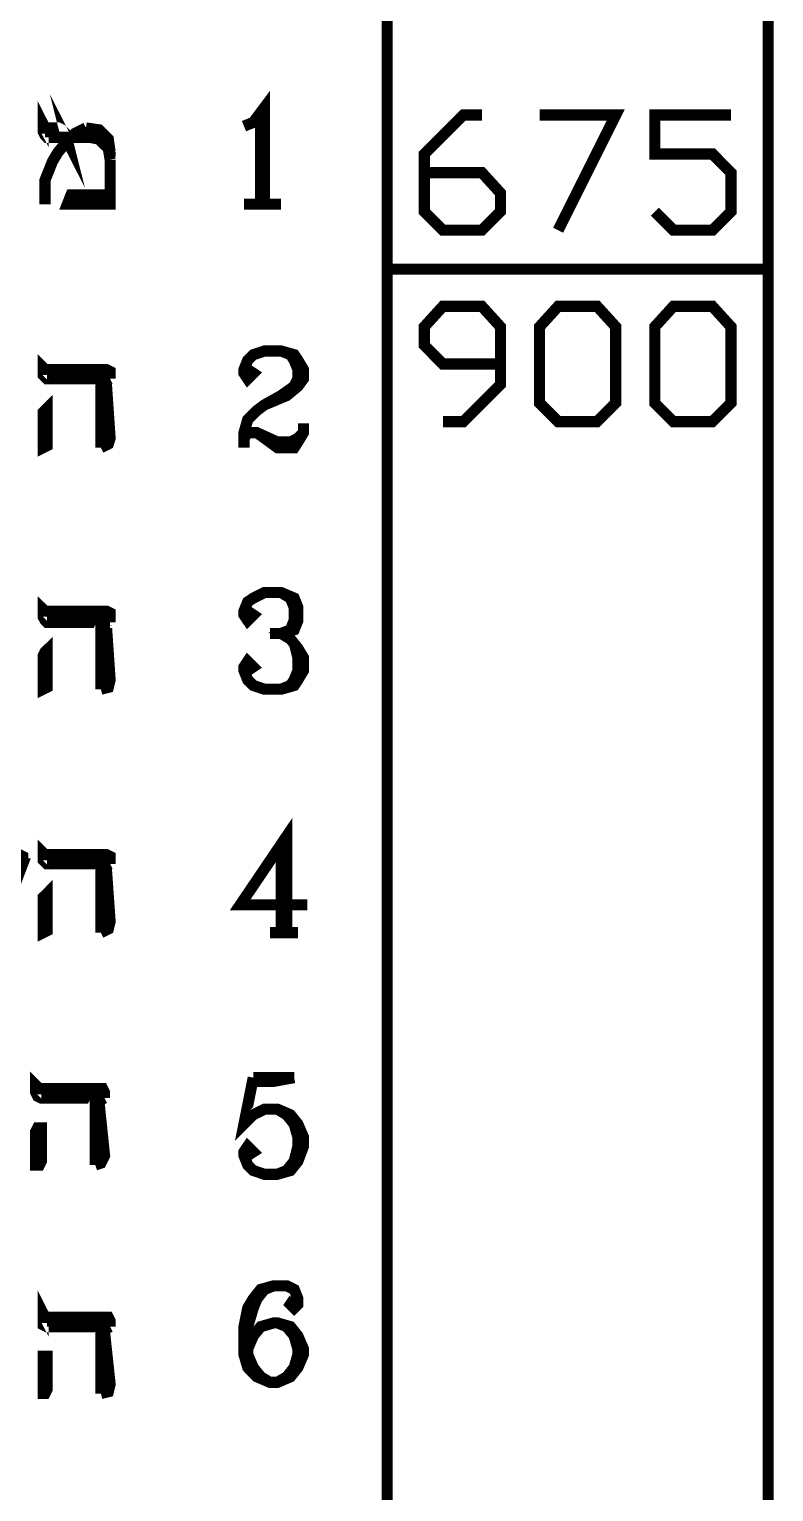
# Model space of a CAD drawing. Extents: x -6935 to 6681, y -4073 to 3778.
# Drawn here: x 6288 to 6681, y -3541 to -2770 of the extents above; entities that cross this region are included whole.
import ezdxf

# ---------------------------------------------------------------- set-up
doc = ezdxf.new("R2010")
doc.units = 0
doc.header["$MEASUREMENT"] = 0

# ---------------------------------------------------------------- blocks, each defined once
blk = doc.blocks.new('Map')
at = {"color": 0, "const_width": 0.01}
for points in [[(17.923294, 0), (17.923294, 13.33501), (0, 13.33501), (0, 0), (17.923294, 0)], [(17.58166, 0.34169), (17.58166, 12.99331), (0.3433, 12.99331), (0.3433, 0.34169), (17.58166, 0.34169)], [(17.58166, 0.34169), (17.58166, 12.99331), (0.3433, 12.99331), (0.3433, 0.34169), (17.58166, 0.34169)], [(17.294985, 2.11002), (17.293303, 2.11333), (17.276647, 2.11333), (17.274965, 2.11501), (17.273283, 2.11833), (17.273283, 2.125), (17.274965, 2.12169), (17.286629, 2.12169), (17.289993, 2.12001), (17.293303, 2.1167), (17.294985, 2.11002)], [(17.734981, 1.85834), (17.718324, 1.875), (17.718324, 1.94336), (17.734981, 1.96169), (17.769974, 1.96169), (17.786629, 1.94336), (17.786629, 1.875), (17.769974, 1.85834), (17.734981, 1.85834)], [(17.838279, 1.85834), (17.821622, 1.875), (17.821622, 1.94336), (17.838279, 1.96169), (17.873326, 1.96169), (17.889982, 1.94336), (17.889982, 1.875), (17.873326, 1.85834), (17.838279, 1.85834)], [(17.276647, 1.87001), (17.276647, 1.83669), (17.273283, 1.83501), (17.273283, 1.8667), (17.274965, 1.86833), (17.276647, 1.87001)], [(17.276647, 1.65332), (17.276647, 1.62001), (17.273283, 1.61833), (17.273283, 1.64833), (17.274965, 1.65169), (17.276647, 1.65332)], [(17.276647, 1.43501), (17.276647, 1.40169), (17.273283, 1.40001), (17.273283, 1.43169), (17.274965, 1.43332), (17.276647, 1.43501)], [(17.271656, 1.22498), (17.271656, 1.19498), (17.269974, 1.19168), (17.26661, 1.19168), (17.26661, 1.22168), (17.268292, 1.22498), (17.271656, 1.22498)], [(17.276647, 1.02002), (17.276647, 0.99001), (17.274965, 0.98665), (17.273283, 0.98665), (17.273283, 1.02002), (17.276647, 1.02002)]]:
    blk.add_lwpolyline(points, close=True, dxfattribs=at)
for points in [[(17.453296, 2.12332), (17.461651, 2.12668), (17.471633, 2.14002), (17.471633, 2.05333)], [(17.468324, 2.13504), (17.468324, 2.05333)], [(17.614971, 2.08165), (17.666621, 2.08165), (17.683276, 2.06337), (17.683276, 2.04666), (17.666621, 2.03), (17.631626, 2.03), (17.614971, 2.04666), (17.614971, 2.09836), (17.649965, 2.13336), (17.666621, 2.13336)], [(17.718324, 2.13336), (17.786629, 2.13336), (17.734981, 2.03)], [(17.821622, 2.04666), (17.838279, 2.03), (17.873326, 2.03), (17.889982, 2.04666), (17.889982, 2.08165), (17.873326, 2.09836), (17.821622, 2.09836), (17.821622, 2.13336), (17.889982, 2.13336)], [(17.31164, 2.12169), (17.301657, 2.1167), (17.298293, 2.11333), (17.294985, 2.11002), (17.286629, 2.09998), (17.281638, 2.09169), (17.274965, 2.07504), (17.274965, 2.05333)], [(17.31164, 2.12169), (17.323304, 2.12001), (17.33166, 2.11165), (17.333288, 2.09998)], [(17.286629, 2.11833), (17.274965, 2.11833)], [(17.31495, 2.11333), (17.298293, 2.11333)], [(17.308276, 2.11833), (17.326614, 2.11333)], [(17.31495, 2.11333), (17.323304, 2.11165), (17.33166, 2.10336), (17.333288, 2.09337)], [(17.333288, 2.09668), (17.333288, 2.09998)], [(17.333288, 2.06169), (17.333288, 2.05333), (17.294985, 2.05333), (17.298293, 2.06169), (17.333288, 2.06169), (17.333288, 2.09337)], [(17.329978, 2.05669), (17.298293, 2.05669)], [(17.453296, 2.05333), (17.486607, 2.05333)], [(17.923294, 1.99501), (17.58166, 1.99501)], [(17.631626, 1.85834), (17.649965, 1.85834), (17.683276, 1.89165), (17.683276, 1.94336), (17.666621, 1.96169), (17.631626, 1.96169), (17.614971, 1.94336), (17.614971, 1.9267), (17.631626, 1.91), (17.683276, 1.91)], [(17.324986, 1.83501), (17.324986, 1.89165), (17.326614, 1.8967), (17.276647, 1.8967), (17.274965, 1.89833), (17.273283, 1.90001), (17.273283, 1.90668), (17.274965, 1.905), (17.329978, 1.905), (17.333288, 1.90332), (17.333288, 1.8967)], [(17.45666, 1.905), (17.461651, 1.90169), (17.45666, 1.8967), (17.453296, 1.90169), (17.453296, 1.905), (17.45666, 1.91336), (17.461651, 1.91834), (17.471633, 1.92166), (17.486607, 1.92166), (17.498326, 1.91834), (17.501636, 1.91336), (17.506626, 1.905), (17.506626, 1.8967), (17.501636, 1.89002), (17.491653, 1.88168), (17.471633, 1.87332), (17.46496, 1.86833), (17.45666, 1.86002), (17.453296, 1.84836), (17.453296, 1.83501)], [(17.486607, 1.92166), (17.494962, 1.91834), (17.498326, 1.91336), (17.501636, 1.905), (17.501636, 1.8967), (17.498326, 1.89002), (17.486607, 1.88168), (17.471633, 1.87332)], [(17.329978, 1.90001), (17.276647, 1.90001)], [(17.329978, 1.89165), (17.333288, 1.84337), (17.33166, 1.83833), (17.324986, 1.83501)], [(17.329978, 1.89165), (17.329978, 1.89502), (17.333288, 1.8967)], [(17.329978, 1.84001), (17.329978, 1.86165)], [(17.453296, 1.84337), (17.45666, 1.84836), (17.46496, 1.84836), (17.483299, 1.84001), (17.494962, 1.84001), (17.501636, 1.84337), (17.506626, 1.84836)], [(17.46496, 1.84836), (17.483299, 1.83501), (17.498326, 1.83501), (17.501636, 1.84001), (17.506626, 1.84836), (17.506626, 1.85666)], [(17.45666, 1.68837), (17.461651, 1.68501), (17.45666, 1.68001), (17.453296, 1.68501), (17.453296, 1.68837), (17.45666, 1.69666), (17.461651, 1.70004), (17.471633, 1.70502), (17.486607, 1.70502), (17.498326, 1.70004), (17.501636, 1.69168), (17.501636, 1.68001), (17.498326, 1.67166), (17.486607, 1.66834), (17.476625, 1.66834)], [(17.486607, 1.70502), (17.494962, 1.70004), (17.498326, 1.69168), (17.498326, 1.68001), (17.494962, 1.67166), (17.486607, 1.66834), (17.494962, 1.66336), (17.501636, 1.655), (17.506626, 1.6467), (17.506626, 1.63504), (17.501636, 1.62668), (17.498326, 1.62169), (17.486607, 1.61833), (17.471633, 1.61833), (17.461651, 1.62169), (17.45666, 1.62668), (17.453296, 1.63504), (17.453296, 1.63834), (17.45666, 1.64334), (17.461651, 1.63834), (17.45666, 1.63504)], [(17.324986, 1.61833), (17.324986, 1.67502), (17.326614, 1.67833), (17.276647, 1.67833), (17.274965, 1.68001), (17.273283, 1.68332), (17.273283, 1.69), (17.274965, 1.68837), (17.329978, 1.68837), (17.333288, 1.68669), (17.333288, 1.67833)], [(17.329978, 1.68332), (17.276647, 1.68332)], [(17.329978, 1.67502), (17.333288, 1.62668), (17.33166, 1.62001), (17.324986, 1.61833)], [(17.329978, 1.67502), (17.329978, 1.67833), (17.333288, 1.67833)], [(17.498326, 1.66), (17.501636, 1.6467), (17.501636, 1.63504), (17.498326, 1.62668), (17.494962, 1.62169), (17.486607, 1.61833)], [(17.329978, 1.62169), (17.329978, 1.64334)], [(17.491653, 1.40001), (17.491653, 1.48665), (17.449986, 1.42502), (17.50999, 1.42502)], [(17.243281, 1.41834), (17.246644, 1.44), (17.254946, 1.46169), (17.243281, 1.46169), (17.239971, 1.46333), (17.238289, 1.46501), (17.238289, 1.47168), (17.239971, 1.47), (17.251636, 1.47), (17.254946, 1.46837), (17.254946, 1.46169)], [(17.324986, 1.40001), (17.324986, 1.45665), (17.326614, 1.46169), (17.276647, 1.46169), (17.274965, 1.46333), (17.273283, 1.46501), (17.273283, 1.47168), (17.274965, 1.47), (17.329978, 1.47), (17.333288, 1.46837), (17.333288, 1.46169)], [(17.486607, 1.48004), (17.486607, 1.40001)], [(17.329978, 1.46501), (17.276647, 1.46501)], [(17.329978, 1.45665), (17.333288, 1.41), (17.33166, 1.40332), (17.324986, 1.40001)], [(17.329978, 1.45665), (17.329978, 1.46001), (17.333288, 1.46169)], [(17.329978, 1.405), (17.329978, 1.4267)], [(17.476625, 1.40001), (17.501636, 1.40001)], [(17.31994, 1.19168), (17.31994, 1.24832), (17.321622, 1.25168), (17.271656, 1.25168), (17.268292, 1.25336), (17.26661, 1.25668), (17.26661, 1.26334), (17.269974, 1.26004), (17.326614, 1.26004), (17.328296, 1.25668), (17.328296, 1.25168)], [(17.461651, 1.27002), (17.453296, 1.22836), (17.461651, 1.23665), (17.471633, 1.2417), (17.483299, 1.2417), (17.494962, 1.23665), (17.501636, 1.22836), (17.506626, 1.21669), (17.506626, 1.20833), (17.501636, 1.19498), (17.494962, 1.18669), (17.483299, 1.18332), (17.471633, 1.18332), (17.461651, 1.18669), (17.45666, 1.19168), (17.453296, 1.20004), (17.453296, 1.20334), (17.45666, 1.20833), (17.461651, 1.20334), (17.45666, 1.20004)], [(17.461651, 1.27002), (17.498326, 1.27002)], [(17.461651, 1.26665), (17.479989, 1.26665), (17.498326, 1.27002)], [(17.323304, 1.25668), (17.271656, 1.25668)], [(17.323304, 1.24832), (17.328296, 1.20004), (17.324986, 1.19336), (17.31994, 1.19168)], [(17.323304, 1.24832), (17.324986, 1.25), (17.328296, 1.25168)], [(17.483299, 1.2417), (17.491653, 1.23665), (17.498326, 1.22836), (17.501636, 1.21669), (17.501636, 1.20833), (17.498326, 1.19498), (17.491653, 1.18669), (17.483299, 1.18332)], [(17.323304, 1.19498), (17.323304, 1.21669)], [(17.324986, 0.98665), (17.324986, 1.04166), (17.326614, 1.04666), (17.276647, 1.04666), (17.273283, 1.04834), (17.273283, 1.05832), (17.274965, 1.05501), (17.33166, 1.05501), (17.333288, 1.0517), (17.333288, 1.04666)], [(17.498326, 1.07166), (17.494962, 1.06668), (17.498326, 1.06337), (17.501636, 1.06668), (17.501636, 1.07166), (17.498326, 1.08002), (17.491653, 1.08333), (17.479989, 1.08333), (17.468324, 1.08002), (17.461651, 1.07166), (17.45666, 1.06337), (17.453296, 1.04666), (17.453296, 1.0217), (17.45666, 1.01004), (17.46496, 1.00168), (17.476625, 0.99669), (17.483299, 0.99669), (17.494962, 1.00168), (17.501636, 1.01004), (17.506626, 1.0217), (17.506626, 1.02669), (17.501636, 1.03836), (17.494962, 1.04666), (17.483299, 1.05002), (17.479989, 1.05002), (17.468324, 1.04666), (17.461651, 1.03836), (17.45666, 1.02669)], [(17.479989, 1.08333), (17.471633, 1.08002), (17.46496, 1.07166), (17.461651, 1.06337), (17.45666, 1.04666), (17.45666, 1.0217), (17.461651, 1.01004), (17.468324, 1.00168), (17.476625, 0.99669)], [(17.328296, 1.0517), (17.276647, 1.0517)], [(17.328296, 1.04166), (17.329978, 1.04502), (17.333288, 1.04666)], [(17.483299, 0.99669), (17.491653, 1.00168), (17.498326, 1.01004), (17.501636, 1.0217), (17.501636, 1.02669), (17.498326, 1.03836), (17.491653, 1.04666), (17.483299, 1.05002)], [(17.328296, 1.04166), (17.333288, 0.99501), (17.33166, 0.98833), (17.324986, 0.98665)], [(17.328296, 0.99001), (17.328296, 1.01166)]]:
    blk.add_lwpolyline(points, dxfattribs=at)

msp = doc.modelspace()

# ---------------------------------------------------------------- block references
at = {"linetype": 'ByBlock', "xscale": 588.2508833876793, "yscale": 588.2508833876793, "zscale": 588.2508833876793}
msp.add_blockref('Map', (-3865.55, -4069.67), dxfattribs=at)

doc.saveas('drawing.dxf')
